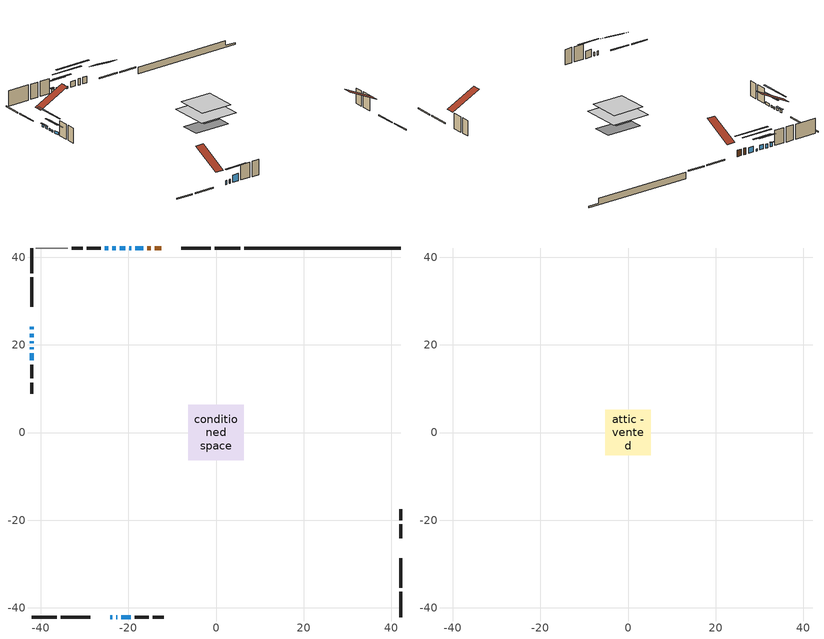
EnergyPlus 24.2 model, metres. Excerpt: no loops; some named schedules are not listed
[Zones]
conditioned space
 floor outside (Floor1 construction): -2.67,-2.67 -2.67,2.67 2.67,2.67 2.67,-2.67 z1.22
 floor adiabatic (AdiabaticFloorConstruction): -6.36,-6.36 -6.36,6.36 6.36,6.36 6.36,-6.36 z3.66
 floor foundation (Slab1 construction): -5.81,-3.11 -5.81,3.11 5.81,3.11 5.81,-3.11 z-0.91
 wall outside (RimJoist1 construction): 5.49,42.08 -0.26,42.08 / -42.08,-42.08 -36.34,-42.08 / -42.08,42.08 -42.08,36.34 / 42.08,-42.08 42.08,-36.34 z1.22:1.52
 wall outside (RimJoist2 construction): -1.18,42.08 -7.87,42.08 / -35.41,-42.08 -28.72,-42.08 / -42.08,35.41 -42.08,28.72 / 42.08,-35.41 42.08,-28.72 z1.22:1.52
 wall outside (AdiabaticWallConstruction 1): -12.49,42.08 -13.96,42.08 / -14.89,42.08 -15.63,42.08 z1.22:3.25
 wall outside (AdiabaticWallConstruction): -24.11,-42.08 -23.69,-42.08 / -22.77,-42.08 -22.56,-42.08 / -22.9,42.08 -23.66,42.08 / -24.59,42.08 -25.35,42.08 z1.22:2.44; -42.08,24.11 -42.08,23.49 / -42.08,22.57 -42.08,21.75 z1.22:2.04; -16.55,42.08 -18.38,42.08 z1.22:3.05; -19.31,42.08 -19.77,42.08 / -42.08,20.82 -42.08,20.36 / -42.08,19.44 -42.08,18.98 z1.22:1.83; -20.7,42.08 -21.97,42.08 z1.22:2.74; -21.63,-42.08 -19.48,-42.08 z1.22:3.59; -42.08,18.05 -42.08,16.42 z1.22:2.03
 wall outside (Wall1 construction): -26.28,42.08 -29.44,42.08 / -18.55,-42.08 -15.38,-42.08 / -42.08,15.49 -42.08,12.33 / 42.08,-24.1 42.08,-20.94 z1.22:6.1
 wall outside (Wall2 construction): -30.37,42.08 -32.9,42.08 / -14.45,-42.08 -11.92,-42.08 / -42.08,11.4 -42.08,8.87 / 42.08,-20.01 42.08,-17.48 z1.22:6.1
 wall foundation (FoundationWall1 construction): 6.42,42.08,-0.91 6.42,42.08,1.22 38.51,42.08,1.22 38.51,42.08,-0.3 42.08,42.08,-0.3 42.08,42.08,-0.91
 wall adiabatic (Wall3 construction): -33.83,42.08 -41.15,42.08 z1.22:6.1
 window (WindowConstruction 8): -24.1,-42.08 -23.69,-42.08 z1.22:2.44
 window (WindowConstruction 6): -42.08,24.1 -42.08,23.49 z1.22:2.03
 window (WindowConstruction 7): -42.08,22.57 -42.08,21.75 z1.22:2.03
 window (WindowConstruction 12): -22.77,-42.08 -22.56,-42.08 z1.22:2.44
 window (WindowConstruction 9): -16.56,42.08 -18.38,42.08 z1.22:3.05
 window (WindowConstruction 10): -19.31,42.08 -19.77,42.08 z1.22:1.83
 window (WindowConstruction 11): -42.08,20.82 -42.08,20.37 z1.22:1.83
 window (WindowConstruction): -20.7,42.08 -21.97,42.08 z1.22:2.74
 window (WindowConstruction 1): -22.9,42.08 -23.66,42.08 z1.22:2.44
 window (WindowConstruction 2): -21.63,-42.08 -19.48,-42.08 z1.22:3.59
 window (WindowConstruction 3): -42.08,19.44 -42.08,18.98 z1.22:1.83
 window (WindowConstruction 4): -42.08,18.05 -42.08,16.42 z1.22:2.03
 window (WindowConstruction 5): -24.59,42.08 -25.35,42.08 z1.22:2.44
 door (Door): -12.49,42.08 -13.96,42.08 z1.22:3.25
 door (Door 1): -14.89,42.08 -15.63,42.08 z1.22:3.25
 ceiling adiabatic (AdiabaticFloorConstruction): 6.36,-6.36 6.36,6.36 -6.36,6.36 -6.36,-6.36 z3.66
attic - vented
 floor to conditioned space (Floor2 construction Reversed): -5.22,-5.22 -5.22,5.22 5.22,5.22 5.22,-5.22 z6.1
 roof outside (Roof1 construction): -11.56,42.08,6.1 -11.56,32.21,11.03 -8.8,32.21,11.03 -8.8,42.08,6.1; -25.03,-42.08,6.1 -25.03,-32.21,11.03 -27.79,-32.21,11.03 -27.79,-42.08,6.1; -42.08,25.03,6.1 -32.21,25.03,11.03 -32.21,27.79,11.03 -42.08,27.79,6.1; 42.08,-25.03,6.1 32.21,-25.03,11.03 32.21,-27.79,11.03 42.08,-27.79,6.1
shading: -42.08,23.29 -42.08,24.31 -42.49,24.31 -42.49,23.29 z2.23; -42.08,21.55 -42.08,22.77 -42.49,22.77 -42.49,21.55 z2.23; -23.46,42.08 -11.47,42.08 -11.47,42.49 -23.46,42.49 z8.13; -24.85,42.08 -14.23,42.08 -14.23,42.49 -24.85,42.49 z6.91; -42.08,15.28 -42.08,25.9 -42.49,25.9 -42.49,15.28 z6.91; -24.61,42.08 -18.06,42.08 -18.06,42.49 -24.61,42.49 z5.38; -26.3,42.08 -20.26,42.08 -20.26,42.49 -26.3,42.49 z5.08; -16.84,-42.08 -24.27,-42.08 -24.27,-42.49 -16.84,-42.49 z6.23; -42.08,16.34 -42.08,22.08 -42.49,22.08 -42.49,16.34 z4.47; -42.08,13.78 -42.08,20.69 -42.49,20.69 -42.49,13.78 z4.67; -25.55,42.08 -24.39,42.08 -24.39,42.49 -25.55,42.49 z2.64
[Building]
Building 1: Terrain=Suburbs
[Site:Location]
Toronto City Centre_ON: Latitude {deg}=43.63; Longitude {deg}=-79.39; Time Zone {hr}=-5; Elevation {m}=77; Keep Site Location Information=Yes
[Site:GroundTemperature:Shallow]
5.01852, 3.26908, 3.12898, 3.95918, 7.29196, 10.6092, 13.4851, 15.3069, 15.4617, 13.9799, 11.1774, 7.9619
[Site:WaterMainsTemperature]
Calculation Method=Schedule; Temperature Schedule=mains temperature schedule
[Material] Roughness=Rough; Thermal Absorptance=0.9
Name | Thickness {m} | Conductivity {W/m-K} | Density {kg/m3} | Specific Heat {J/kg-K} | Solar Absorptance | Visible Absorptance
asphalt or fiberglass shingles | 0.00635 | 0.162714 | 1121.4 | 1465.45 | 0.4 | 0.4
ceiling loosefill ins | 0.169333 | 0.0480833 | 16.02 | 1046.75 | 0.7 | 0.7
ceiling stud and cavity | 0.1397 | 1.20202 | 65.682 | 1177.47 | 0.7 | 0.7
concrete 4.0 in. | 0.1016 | 1.803125 | 2242.8 | 837.4 | 0.7 | 0.7
concrete 8.0 in. | 0.2032 | 1.803125 | 2242.8 | 837.4 | 0.7 | 0.7
door material | 0.04445 | 0.188738 | 512.64 | 1214.23 | 0.7 | 0.7
exterior vertical ins | 0.0457286 | 0.029427 | 32.04 | 1214.23 | 0.7 | 0.7
floor covering | 0.0127 | 0.0433444 | 54.468 | 1339.84 | 0.6 | 0.6
floor rigid ins | 0.051816 | 0.029427 | 32.04 | 1214.23 | 0.7 | 0.7
floor rigid ins 1; wall rigid ins | 0.512978 | 0.029427 | 32.04 | 1214.23 | 0.7 | 0.7
floor stud and cavity | 0.1397 | 0.0864058 | 92.3553 | 1139.71 | 0.7 | 0.7
floor stud and cavity 1 | 0.1397 | 1.75129 | 37.0049 | 1207.88 | 0.7 | 0.7
furniture material conditioned space 1 | 0.1524 | 0.115458 | 640.8 | 1214.23 | 0.6 | 0.6
gypsum board | 0.0127 | 0.160291 | 801 | 837.4 | 0.6 | 0.6
gypsum board 1 | 0.0127 | 0.160291 | 801 | 837.4 | 0.7 | 0.7
osb sheathing 0.5 in. | 0.0127 | 0.115458 | 512.64 | 1214.23 | 0.7 | 0.7
osb sheathing 0.5 in. 1 | 0.0127 | 0.115458 | 512.64 | 1214.23 | 0.4 | 0.4
osb sheathing 0.75 in. | 0.01905 | 0.115458 | 512.64 | 1214.23 | 0.7 | 0.7
osb sheathing 2.0 in. | 0.0508 | 0.115458 | 512.64 | 1214.23 | 0.7 | 0.7
rim joist stud and cavity | 0.0508 | 0.0451784 | 125.044 | 1163.47 | 0.6 | 0.6
rim joist stud and cavity 1 | 0.0508 | 0.859146 | 125.044 | 1163.47 | 0.6 | 0.6
wall stud and cavity | 0.1397 | 0.0822159 | 139.0536 | 1170.24 | 0.7 | 0.7
wall stud and cavity 1 | 0.1397 | 0.0834262 | 139.0536 | 1170.24 | 0.7 | 0.7
wall stud and cavity 2 | 0.1397 | 0.0750212 | 139.0536 | 1170.24 | 0.7 | 0.7
wall stud and cavity 3 | 0.0889 | 0.380278 | 52.3479 | 1209.89 | 0.7 | 0.7
wall stud and cavity 4 | 0.0889 | 0.391764 | 83.0341 | 1211.67 | 0.7 | 0.7
wood siding | 0.0254 | 0.102417 | 544.68 | 1172.36 | 0.4 | 0.4
wood siding 1; wood siding 2; wood siding 3 | 0.0254 | 0.102417 | 544.68 | 1172.36 | 0.7 | 0.7
[WindowMaterial:SimpleGlazingSystem]
Name | U-Factor {W/m2-K} | Solar Heat Gain Coefficient
WindowMaterial | 2.120733 | 0.63
WindowMaterial 1 | 2.22805 | 0.6
WindowMaterial 2 | 2.02818 | 0.66
WindowMaterial 3 | 2.44892 | 0.52
WindowMaterial 4 | 2.2729 | 0.58
WindowMaterial 5 | 2.33025 | 0.56
WindowMaterial 6 | 6.93965 | 0.69
WindowMaterial 7 | 2.06339 | 0.65
[Construction]
AdiabaticFloorConstruction: floor stud and cavity 1, floor rigid ins 1, osb sheathing 0.75 in., floor covering
AdiabaticWallConstruction: wood siding 2, wall rigid ins, wall stud and cavity 3, gypsum board
AdiabaticWallConstruction 1: wood siding 3, wall rigid ins, wall stud and cavity 3, gypsum board
Door; Door 1: door material
Floor1 construction: floor stud and cavity, floor rigid ins, osb sheathing 0.75 in., floor covering
Floor2 construction Reversed: gypsum board, ceiling stud and cavity, ceiling loosefill ins
FoundationWall1 construction: concrete 8.0 in., gypsum board 1
furniture construction conditioned space 1: furniture material conditioned space 1
PartitionWallConstruction: gypsum board, wall stud and cavity 4, gypsum board
RimJoist1 construction: wood siding 1, osb sheathing 2.0 in., rim joist stud and cavity
RimJoist2 construction: wood siding 1, osb sheathing 2.0 in., rim joist stud and cavity 1
Roof1 construction: asphalt or fiberglass shingles
Slab1 construction: concrete 4.0 in.
Wall1 construction: wood siding, osb sheathing 0.5 in., wall stud and cavity, gypsum board
Wall2 construction: wood siding, osb sheathing 0.5 in., wall stud and cavity 1, gypsum board
Wall3 construction: osb sheathing 0.5 in. 1, wall stud and cavity 2, gypsum board
WindowConstruction: WindowMaterial
WindowConstruction 1; WindowConstruction 5: WindowMaterial 1
WindowConstruction 10; WindowConstruction 11; WindowConstruction 3: WindowMaterial 3
WindowConstruction 12; WindowConstruction 8: WindowMaterial 6
WindowConstruction 2: WindowMaterial 2
WindowConstruction 4; WindowConstruction 7: WindowMaterial 4
WindowConstruction 6: WindowMaterial 5
WindowConstruction 9: WindowMaterial 7
[Zone] Multiplier=1; Part of Total Floor Area=Yes
Name | Volume {m3}
attic - vented | 84.681
conditioned space | 579.3
[Space]
Name | Zone | Volume {m3}
attic - vented 1 | attic - vented | 84.681
conditioned space 1 | conditioned space | 579.3
[ZoneInfiltration:EffectiveLeakageArea]
infil attic - vented 1: Zone or Space=attic - vented 1; Schedule=Always On Discrete; Effective Air Leakage Area {cm2}=4584.42; Stack Coefficient=0.000343115; Wind Coefficient=1.25153e-05
[ZoneMixing]
whole house fan mix: Zone or Space=attic - vented; Schedule=Always On Continuous; Design Flow Rate Calculation Method=Flow/Zone; Design Flow Rate {m3/s}=0; Source Zone or Space=conditioned space
[SurfaceProperty:ExposedFoundationPerimeter]
Slab1: Exposed Perimeter Calculation Method=TotalExposedPerimeter; Total Exposed Perimeter {m}=35.662
[InternalMass] Zone or ZoneList=conditioned space; Space or SpaceList=conditioned space 1
Name | Construction | Surface Area {m2}
furniture mass conditioned space 1 | furniture construction conditioned space 1 | 104.968
partition wall mass | PartitionWallConstruction | 262.42
[Lights]
interior lighting: Zone or ZoneList or Space or SpaceList=conditioned space 1; Schedule=interior lighting schedule; Design Level Calculation Method=LightingLevel; Lighting Level {W}=343.2; Return Air Fraction=0; Fraction Radiant=0.6; Fraction Visible=0.2; Fraction Replaceable=1
[People]
occupants: Zone or ZoneList or Space or SpaceList=conditioned space 1; Number of People Schedule=occupants schedule; Number of People Calculation Method=People; Number of People=3; Fraction Radiant=0.314171; Sensible Heat Fraction=0.56303; Activity Level Schedule=occupants activity schedule; Carbon Dioxide Generation Rate {m3/s-W}=0; Enable ASHRAE 55 Comfort Warnings=No; Mean Radiant Temperature Calculation Type=EnclosureAveraged
[ElectricEquipment] Zone or ZoneList or Space or SpaceList=conditioned space 1; Design Level Calculation Method=EquipmentLevel
Name | Schedule | Design Level {W} | Fraction Latent | Fraction Radiant | Fraction Lost
clothes dryer | clothes dryer schedule | 140.772 | 0.015 | 0.081 | 0.85
clothes washer | clothes washer schedule | 32.1985 | 0.03 | 0.162 | 0.7
cooking range | cooking range schedule | 208.969 | 0.08 | 0.432 | 0.2
dishwasher | dishwasher schedule | 66.8632 | 0.3 | 0.18 | 0.4
fridge | fridge schedule | 72.9452 | 0 | 0.6 | 0
mech vent house fan | mech vent house fan schedule | 0 | 0 | 0 | 1
mech vent house fan cfis | mech vent house fan cfis schedule | 0 | 0 | 0 | 0
mech vent range fan 0 | mech vent range fan 0 schedule | 57 | 0 | 0 | 1
misc plug loads | misc plug loads schedule | 494.7 | 0.045 | 0.513 | 0.1
whole house fan | Always On Discrete | 0 | 0 | 0 | 1
[OtherEquipment] Zone or ZoneList or Space or SpaceList=conditioned space 1; Design Level Calculation Method=EquipmentLevel
Name | Fuel Type | Schedule | Design Level {W} | Fraction Latent | Fraction Radiant | Fraction Lost
clothes dryer 1 | Electricity | clothes dryer schedule | 0 | 0.015 | 0.081 | 0.85
cooking range 1 | Electricity | cooking range schedule | 0 | 0.08 | 0.432 | 0.2
general water use latent | None | general water use schedule | 59.3978 | 1 | 0 | 0
general water use sensible | None | general water use schedule | -58.539 | 0 | 0.6 | 0
mech vent house fan latent load | None | Always On Discrete | 0 | 1 | 0 | 0
mech vent house fan sensible load | None | Always On Discrete | 0 | 0 | 0 | 0
water heater energy adjustment1 | NaturalGas | Always On Discrete | 0.01 | 0 | 0 | 1
[ZoneInfiltration:DesignFlowRate] Zone or ZoneList or Space or SpaceList=conditioned space 1; Schedule=Always On Discrete; Design Flow Rate Calculation Method=Flow/Zone; Design Flow Rate {m3/s}=0
infil flow; natural vent flow; whole house fan flow
[AvailabilityManager:Scheduled]
central ac and furnace airloop Availability Manager: Schedule=Always On Discrete
[Foundation:Kiva]
Foundation Kiva 1: Initial Indoor Air Temperature {C}=18; Wall Height Above Grade {m}=1.21999; Wall Depth Below Slab {m}=0.2032; Custom Block Material Name 1=exterior vertical ins; Custom Block Depth 1 {m}=2.13; Custom Block X Position 1 {m}=0.2159; Custom Block Z Position 1 {m}=0
[Foundation:Kiva:Settings]
Soil Conductivity {W/m-K}=0.849921; Soil Density {kg/m3}=1842.3; Soil Specific Heat {J/kg-K}=418.7; Ground Solar Absorptivity=0.9; Ground Thermal Absorptivity=0.9; Ground Surface Roughness {m}=0.03; Far-Field Width {m}=40; Deep-Ground Boundary Condition=ZeroFlux; Deep-Ground Depth {m}=40; Minimum Cell Dimension {m}=0.2; Maximum Cell Growth Coefficient=3; Simulation Timestep=Timestep
[Exterior:Lights]
exterior lighting: Schedule=exterior lighting schedule; Design Level {W}=75.6
[EnergyManagementSystem:GlobalVariable]
central_ac_and_furnace_airloop_Fan_RTF
infil_program_Qfan
infil_program_Qinf
natural_vent_program_Qnv
natural_vent_program_Qwhf
[EnergyManagementSystem:Sensor]
Name | Output:Variable or Output:Meter Index Key | Output:Variable or Output:Meter
airflow_gain | infil flow | Infiltration Sensible Heat Gain Energy
airflow_gain_1 | natural vent flow | Infiltration Sensible Heat Gain Energy
airflow_gain_2 | whole house fan flow | Infiltration Sensible Heat Gain Energy
airflow_loss | infil flow | Infiltration Sensible Heat Loss Energy
airflow_loss_1 | natural vent flow | Infiltration Sensible Heat Loss Energy
airflow_loss_2 | whole house fan flow | Infiltration Sensible Heat Loss Energy
clg_load_cond |  | Cooling:EnergyTransfer:Zone:CONDITIONED SPACE
clg_sp_s; clg_sp_s_1 | cooling setpoint | Schedule Value
clothes_dryer_exhaust_0_sch_s | clothes dryer exhaust 0 schedule | Schedule Value
cool_season | cooling season schedule | Schedule Value
htg_load_cond |  | Heating:EnergyTransfer:Zone:CONDITIONED SPACE
htg_sp_s; htg_sp_s_1 | heating setpoint | Schedule Value
ig_ee_conv | clothes dryer | Electric Equipment Convective Heating Energy
ig_ee_conv_2 | cooking range | Electric Equipment Convective Heating Energy
ig_ee_conv_4 | fridge | Electric Equipment Convective Heating Energy
ig_ee_conv_5 | misc plug loads | Electric Equipment Convective Heating Energy
ig_ee_conv_6 | whole house fan | Electric Equipment Convective Heating Energy
ig_ee_rad | clothes dryer | Electric Equipment Radiant Heating Energy
ig_ee_rad_2 | cooking range | Electric Equipment Radiant Heating Energy
ig_ee_rad_4 | fridge | Electric Equipment Radiant Heating Energy
ig_ee_rad_5 | misc plug loads | Electric Equipment Radiant Heating Energy
ig_ee_rad_6 | whole house fan | Electric Equipment Radiant Heating Energy
ig_lgt_conv | interior lighting | Lights Convective Heating Energy
ig_lgt_rad | interior lighting | Lights Radiant Heating Energy
ig_lgt_vis | interior lighting | Lights Visible Radiation Heating Energy
ig_oe_conv | clothes dryer 1 | Other Equipment Convective Heating Energy
ig_oe_conv_1 | cooking range 1 | Other Equipment Convective Heating Energy
ig_oe_conv_2 | general water use latent | Other Equipment Convective Heating Energy
ig_oe_conv_3 | general water use sensible | Other Equipment Convective Heating Energy
ig_oe_conv_4 | water heater energy adjustment1 | Other Equipment Convective Heating Energy
ig_oe_rad | clothes dryer 1 | Other Equipment Radiant Heating Energy
ig_oe_rad_1 | cooking range 1 | Other Equipment Radiant Heating Energy
ig_oe_rad_2 | general water use latent | Other Equipment Radiant Heating Energy
ig_oe_rad_3 | general water use sensible | Other Equipment Radiant Heating Energy
ig_oe_rad_4 | water heater energy adjustment1 | Other Equipment Radiant Heating Energy
ig_ppl_conv | occupants | People Convective Heating Energy
ig_ppl_rad | occupants | People Radiant Heating Energy
im_conv | furniture mass conditioned space 1 | Surface Inside Face Convection Heat Gain Energy
im_conv_1 | partition wall mass | Surface Inside Face Convection Heat Gain Energy
im_ig | furniture mass conditioned space 1 | Surface Inside Face Internal Gains Radiation Heat Gain Energy
im_ig_1 | partition wall mass | Surface Inside Face Internal Gains Radiation Heat Gain Energy
im_lgt | furniture mass conditioned space 1 | Surface Inside Face Lights Radiation Heat Gain Energy
im_lgt_1 | partition wall mass | Surface Inside Face Lights Radiation Heat Gain Energy
im_sol | furniture mass conditioned space 1 | Surface Inside Face Solar Radiation Heat Gain Energy
im_sol_1 | partition wall mass | Surface Inside Face Solar Radiation Heat Gain Energy
im_surf | furniture mass conditioned space 1 | Surface Inside Face Net Surface Thermal Radiation Heat Gain Energy
im_surf_1 | partition wall mass | Surface Inside Face Net Surface Thermal Radiation Heat Gain Energy
mech_vent_range_fan_0_sch_s | mech vent range fan 0 schedule | Schedule Value
mv_conv | mech vent house fan | Electric Equipment Convective Heating Energy
mv_conv_1 | mech vent house fan cfis | Electric Equipment Convective Heating Energy
mv_conv_2 | mech vent range fan 0 | Electric Equipment Convective Heating Energy
mv_conv_3 | mech vent house fan latent load | Other Equipment Convective Heating Energy
mv_conv_4 | mech vent house fan sensible load | Other Equipment Convective Heating Energy
mv_rad | mech vent house fan | Electric Equipment Radiant Heating Energy
mv_rad_1 | mech vent house fan cfis | Electric Equipment Radiant Heating Energy
mv_rad_2 | mech vent range fan 0 | Electric Equipment Radiant Heating Energy
mv_rad_3 | mech vent house fan latent load | Other Equipment Radiant Heating Energy
mv_rad_4 | mech vent house fan sensible load | Other Equipment Radiant Heating Energy
natural_vent_s | natural vent schedule | Schedule Value
out_pb_s |  | Site Outdoor Air Barometric Pressure
out_wt_s |  | Site Outdoor Air Humidity Ratio
site_vw_s |  | Site Wind Speed
ss_back_out | Window1 | Surface Window Shortwave from Zone Back Out Window Heat Transfer Rate
ss_back_out_1 | Window10 | Surface Window Shortwave from Zone Back Out Window Heat Transfer Rate
ss_back_out_10 | Window6 | Surface Window Shortwave from Zone Back Out Window Heat Transfer Rate
ss_back_out_11 | Window7 | Surface Window Shortwave from Zone Back Out Window Heat Transfer Rate
ss_back_out_12 | Window9 | Surface Window Shortwave from Zone Back Out Window Heat Transfer Rate
ss_back_out_2 | Window11 | Surface Window Shortwave from Zone Back Out Window Heat Transfer Rate
ss_back_out_3 | Window12 | Surface Window Shortwave from Zone Back Out Window Heat Transfer Rate
ss_back_out_4 | Window13 | Surface Window Shortwave from Zone Back Out Window Heat Transfer Rate
ss_back_out_5 | Window14 | Surface Window Shortwave from Zone Back Out Window Heat Transfer Rate
ss_back_out_6 | Window15 | Surface Window Shortwave from Zone Back Out Window Heat Transfer Rate
ss_back_out_7 | Window3 | Surface Window Shortwave from Zone Back Out Window Heat Transfer Rate
ss_back_out_8 | Window4 | Surface Window Shortwave from Zone Back Out Window Heat Transfer Rate
ss_back_out_9 | Window5 | Surface Window Shortwave from Zone Back Out Window Heat Transfer Rate
ss_conv | Door1 | Surface Inside Face Convection Heat Gain Energy
ss_conv_1 | Door3 | Surface Inside Face Convection Heat Gain Energy
ss_conv_10 | Window4 | Surface Inside Face Convection Heat Gain Energy
ss_conv_11 | Window5 | Surface Inside Face Convection Heat Gain Energy
ss_conv_12 | Window6 | Surface Inside Face Convection Heat Gain Energy
ss_conv_13 | Window7 | Surface Inside Face Convection Heat Gain Energy
ss_conv_14 | Window9 | Surface Inside Face Convection Heat Gain Energy
ss_conv_2 | Window1 | Surface Inside Face Convection Heat Gain Energy
ss_conv_3 | Window10 | Surface Inside Face Convection Heat Gain Energy
ss_conv_4 | Window11 | Surface Inside Face Convection Heat Gain Energy
ss_conv_5 | Window12 | Surface Inside Face Convection Heat Gain Energy
ss_conv_6 | Window13 | Surface Inside Face Convection Heat Gain Energy
ss_conv_7 | Window14 | Surface Inside Face Convection Heat Gain Energy
ss_conv_8 | Window15 | Surface Inside Face Convection Heat Gain Energy
ss_conv_9 | Window3 | Surface Inside Face Convection Heat Gain Energy
ss_ig | Door1 | Surface Inside Face Internal Gains Radiation Heat Gain Energy
ss_ig_1 | Door3 | Surface Inside Face Internal Gains Radiation Heat Gain Energy
ss_ig_10 | Window4 | Surface Inside Face Internal Gains Radiation Heat Gain Energy
ss_ig_11 | Window5 | Surface Inside Face Internal Gains Radiation Heat Gain Energy
ss_ig_12 | Window6 | Surface Inside Face Internal Gains Radiation Heat Gain Energy
ss_ig_13 | Window7 | Surface Inside Face Internal Gains Radiation Heat Gain Energy
ss_ig_14 | Window9 | Surface Inside Face Internal Gains Radiation Heat Gain Energy
ss_ig_2 | Window1 | Surface Inside Face Internal Gains Radiation Heat Gain Energy
ss_ig_3 | Window10 | Surface Inside Face Internal Gains Radiation Heat Gain Energy
ss_ig_4 | Window11 | Surface Inside Face Internal Gains Radiation Heat Gain Energy
ss_ig_5 | Window12 | Surface Inside Face Internal Gains Radiation Heat Gain Energy
ss_ig_6 | Window13 | Surface Inside Face Internal Gains Radiation Heat Gain Energy
ss_ig_7 | Window14 | Surface Inside Face Internal Gains Radiation Heat Gain Energy
ss_ig_8 | Window15 | Surface Inside Face Internal Gains Radiation Heat Gain Energy
ss_ig_9 | Window3 | Surface Inside Face Internal Gains Radiation Heat Gain Energy
ss_lgt | Door1 | Surface Inside Face Lights Radiation Heat Gain Energy
ss_lgt_1 | Door3 | Surface Inside Face Lights Radiation Heat Gain Energy
ss_sol | Door1 | Surface Inside Face Solar Radiation Heat Gain Energy
ss_sol_1 | Door3 | Surface Inside Face Solar Radiation Heat Gain Energy
ss_surf | Door1 | Surface Inside Face Net Surface Thermal Radiation Heat Gain Energy
ss_surf_1 | Door3 | Surface Inside Face Net Surface Thermal Radiation Heat Gain Energy
ss_surf_10 | Window4 | Surface Inside Face Net Surface Thermal Radiation Heat Gain Energy
ss_surf_11 | Window5 | Surface Inside Face Net Surface Thermal Radiation Heat Gain Energy
ss_surf_12 | Window6 | Surface Inside Face Net Surface Thermal Radiation Heat Gain Energy
ss_surf_13 | Window7 | Surface Inside Face Net Surface Thermal Radiation Heat Gain Energy
ss_surf_14 | Window9 | Surface Inside Face Net Surface Thermal Radiation Heat Gain Energy
ss_surf_2 | Window1 | Surface Inside Face Net Surface Thermal Radiation Heat Gain Energy
ss_surf_3 | Window10 | Surface Inside Face Net Surface Thermal Radiation Heat Gain Energy
ss_surf_4 | Window11 | Surface Inside Face Net Surface Thermal Radiation Heat Gain Energy
ss_surf_5 | Window12 | Surface Inside Face Net Surface Thermal Radiation Heat Gain Energy
ss_surf_6 | Window13 | Surface Inside Face Net Surface Thermal Radiation Heat Gain Energy
ss_surf_7 | Window14 | Surface Inside Face Net Surface Thermal Radiation Heat Gain Energy
ss_surf_8 | Window15 | Surface Inside Face Net Surface Thermal Radiation Heat Gain Energy
ss_surf_9 | Window3 | Surface Inside Face Net Surface Thermal Radiation Heat Gain Energy
ss_trans_in | Window1 | Surface Window Transmitted Solar Radiation Rate
ss_trans_in_1 | Window10 | Surface Window Transmitted Solar Radiation Rate
ss_trans_in_10 | Window6 | Surface Window Transmitted Solar Radiation Rate
ss_trans_in_11 | Window7 | Surface Window Transmitted Solar Radiation Rate
ss_trans_in_12 | Window9 | Surface Window Transmitted Solar Radiation Rate
ss_trans_in_2 | Window11 | Surface Window Transmitted Solar Radiation Rate
ss_trans_in_3 | Window12 | Surface Window Transmitted Solar Radiation Rate
ss_trans_in_4 | Window13 | Surface Window Transmitted Solar Radiation Rate
ss_trans_in_5 | Window14 | Surface Window Transmitted Solar Radiation Rate
ss_trans_in_6 | Window15 | Surface Window Transmitted Solar Radiation Rate
ss_trans_in_7 | Window3 | Surface Window Transmitted Solar Radiation Rate
ss_trans_in_8 | Window4 | Surface Window Transmitted Solar Radiation Rate
ss_trans_in_9 | Window5 | Surface Window Transmitted Solar Radiation Rate
ss_trans_out | Window1 | Surface Inside Face Initial Transmitted Diffuse Transmitted Out Window Solar Radiation Rate
ss_trans_out_1 | Window10 | Surface Inside Face Initial Transmitted Diffuse Transmitted Out Window Solar Radiation Rate
ss_trans_out_10 | Window6 | Surface Inside Face Initial Transmitted Diffuse Transmitted Out Window Solar Radiation Rate
ss_trans_out_11 | Window7 | Surface Inside Face Initial Transmitted Diffuse Transmitted Out Window Solar Radiation Rate
